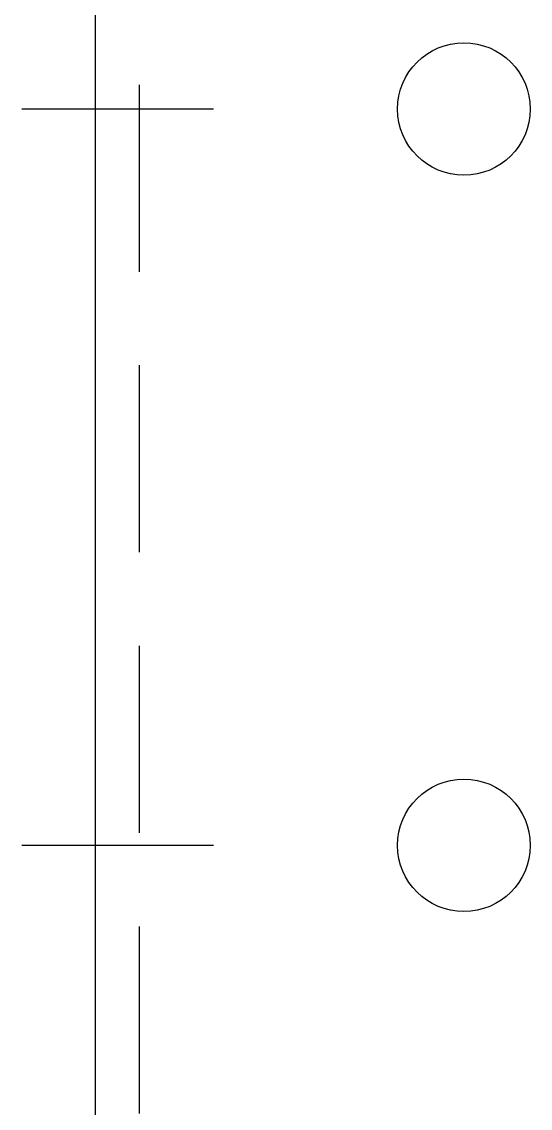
# Model space of a CAD drawing. Header units: millimetres. Extents: x 24815 to 37444, y -10619 to 6020.
# Drawn here: x 35144.9 to 35179.4, y 329.2 to 402.9 of the extents above; entities that cross this region are included whole.
import ezdxf

# ---------------------------------------------------------------- set-up
doc = ezdxf.new("R2010")
doc.units = ezdxf.units.MM
doc.linetypes.add('HIDDENX2', pattern=[19.05, 12.7, -6.35])

# ---------------------------------------------------------------- blocks, each defined once
blk = doc.blocks.new('87erfasdfasdfasdfasdfsdaf')
at = {"color": 2, "linetype": 'HIDDENX2'}
blk.add_line((-12168.279, 14062.531), (-12168.279, 14958.531), dxfattribs=at)
at = {"color": 140}
blk.add_line((-12165.279, 14062.531), (-12165.279, 14958.531), dxfattribs=at)
at = {"color": 1}
for p, q in [((-12173.279, 14435.531), (-12160.279, 14435.531)), ((-12173.279, 14435.531), (-12160.279, 14435.531)), ((-12173.279, 14385.531), (-12160.279, 14385.531))]:
    blk.add_line(p, q, dxfattribs=at)
blk = doc.blocks.new('A$C517E5183')
at = {"color": 140}
for centre in [(-123, 375), (-123, 325)]:
    blk.add_circle(centre, 4.5, dxfattribs=at)
at = {"xscale": -1}
blk.add_blockref('87erfasdfasdfasdfasdfsdaf', (-12313.279, -14060.531), dxfattribs=at)

msp = doc.modelspace()

# ---------------------------------------------------------------- block references
msp.add_blockref('A$C517E5183', (35297.91675, 22.01411))

doc.saveas('drawing.dxf')
